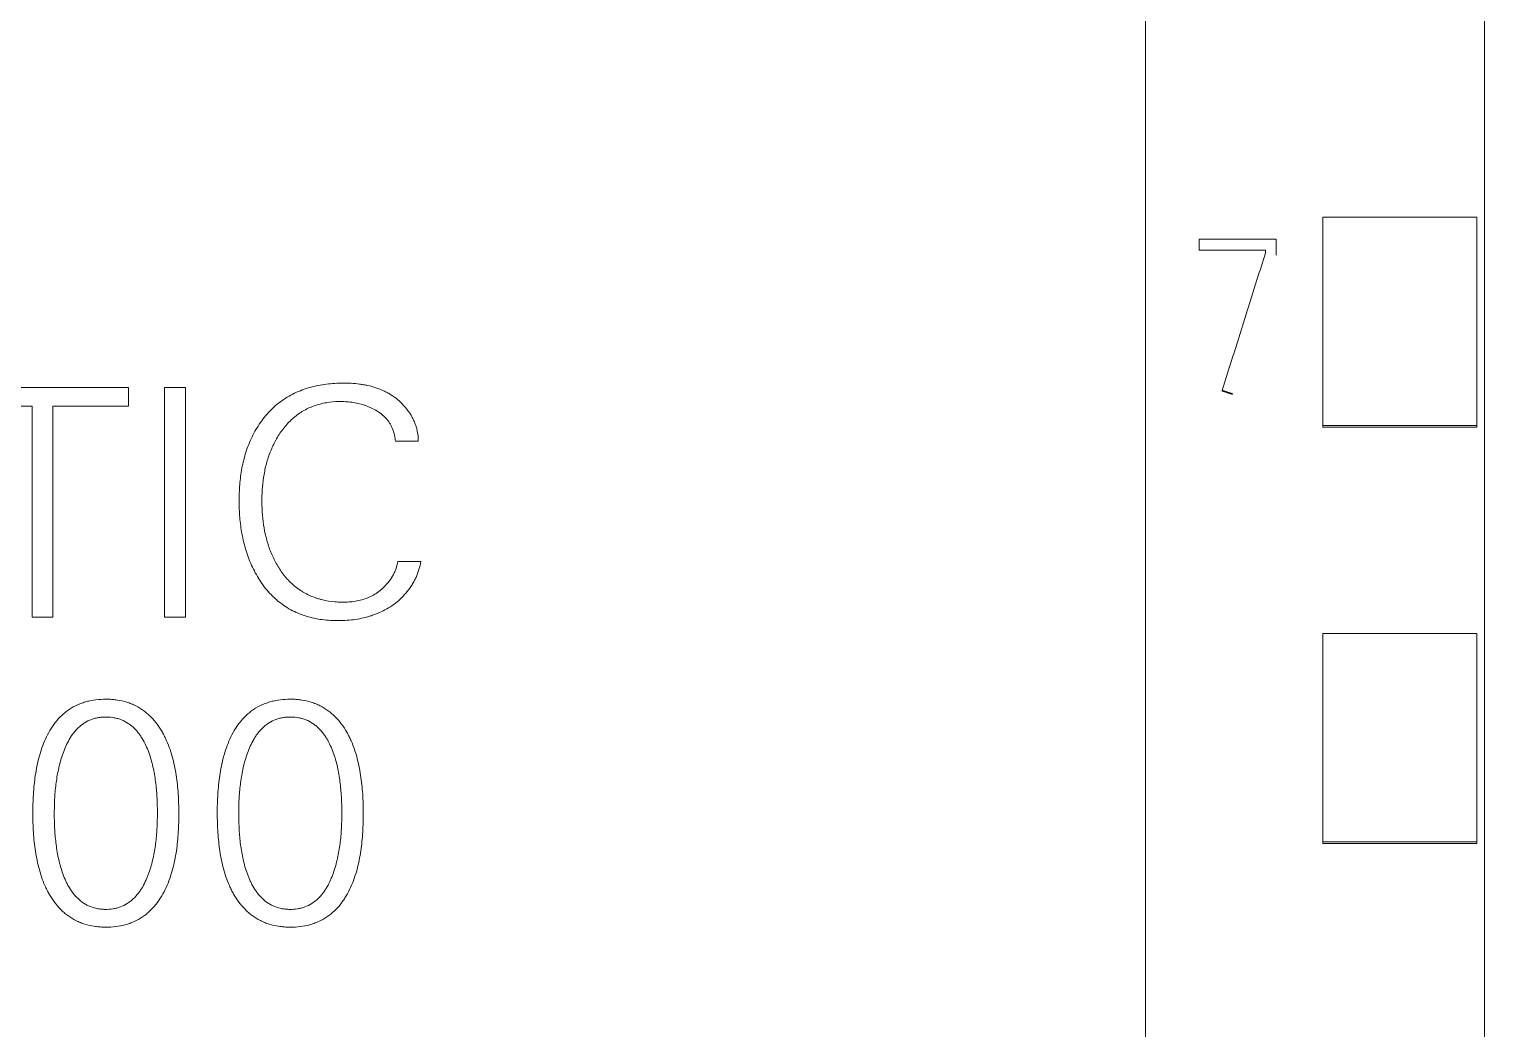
# Model space of a CAD drawing. Header units: millimetres. Extents: x 42151 to 59780, y 37376 to 44547.
# Drawn here: x 47911.75 to 47930.8, y 43253.99 to 43266.96 of the extents above; entities that cross this region are included whole.
import ezdxf

# ---------------------------------------------------------------- set-up
doc = ezdxf.new("R2010")
doc.units = ezdxf.units.MM
doc.set_wipeout_variables(frame=1)
doc.layers.add('000-PI-Oprema', color=30, linetype='Continuous', lineweight=5)
doc.layers.add('SI-ORMAR-Oprema', color=30, linetype='Continuous', lineweight=5)
doc.layers.add('004-PI-DIN Šina', color=3, linetype='Continuous')

# ---------------------------------------------------------------- blocks, each defined once
blk = doc.blocks.new('6ES7513-1AM03-0AB0')
blk.add_wipeout([(-17.4, 66.85), (17.4, 66.85), (17.4, -80.15), (-17.4, -80.15)]).dxf.layer = 'SI-ORMAR-Oprema'
at = {"layer": 'SI-ORMAR-Oprema', "linetype": 'Continuous'}
for p, q in [((17.4, 0), (17.4, 56.125)), ((4.206, 10.914), (1.975, 10.914)), ((4.206, 10.674), (4.206, 10.914)), ((4.674, 10.914), (4.674, 7.935)), ((4.945, 10.914), (4.674, 10.914)), ((4.945, 7.935), (4.945, 10.914)), ((1.975, 10.674), (2.955, 10.674)), ((2.955, 10.674), (2.955, 7.935)), ((3.226, 7.935), (3.226, 10.674)), ((3.226, 10.674), (4.206, 10.674)), ((7.67, 10.216), (7.966, 10.216)), ((8, 8.657), (7.7, 8.657)), ((2.955, 7.935), (3.226, 7.935)), ((4.674, 7.935), (4.945, 7.935))]:
    blk.add_line(p, q, dxfattribs=at)
for points, knots in [([(7.775, 10.682), (7.727, 10.736), (7.672, 10.782), (7.595, 10.83), (7.58, 10.839), (7.548, 10.856), (7.532, 10.864), (7.482, 10.887), (7.449, 10.9), (7.381, 10.923), (7.346, 10.932), (7.293, 10.944), (7.275, 10.947), (7.239, 10.953), (7.221, 10.956), (7.132, 10.968), (7.061, 10.971), (6.953, 10.971), (6.918, 10.97), (6.846, 10.965), (6.81, 10.962), (6.702, 10.949), (6.632, 10.935), (6.529, 10.906), (6.495, 10.895), (6.428, 10.87), (6.394, 10.856), (6.296, 10.809), (6.174, 10.735), (6.068, 10.639), (5.995, 10.559), (5.972, 10.531), (5.929, 10.474), (5.908, 10.445), (5.869, 10.384), (5.851, 10.354), (5.817, 10.29), (5.801, 10.257), (5.758, 10.159), (5.734, 10.092), (5.695, 9.955), (5.68, 9.885), (5.663, 9.779), (5.659, 9.743), (5.651, 9.672), (5.648, 9.636), (5.642, 9.529), (5.641, 9.458), (5.644, 9.316), (5.648, 9.246), (5.663, 9.104), (5.674, 9.034), (5.696, 8.928), (5.704, 8.893), (5.723, 8.824), (5.733, 8.79), (5.768, 8.688), (5.795, 8.622), (5.843, 8.526), (5.86, 8.494), (5.897, 8.432), (5.916, 8.402), (5.978, 8.314), (6.024, 8.259), (6.088, 8.195), (6.101, 8.183), (6.128, 8.159), (6.142, 8.147), (6.184, 8.113), (6.271, 8.05), (6.366, 8.001), (6.467, 7.962), (6.502, 7.95), (6.571, 7.93), (6.606, 7.922), (6.711, 7.902), (6.783, 7.894), (6.891, 7.89), (6.927, 7.889), (6.999, 7.891), (7.035, 7.893), (7.142, 7.903), (7.213, 7.914), (7.3, 7.936), (7.317, 7.941), (7.352, 7.951), (7.369, 7.957), (7.42, 7.975), (7.487, 8.003), (7.55, 8.037), (7.611, 8.075), (7.641, 8.095), (7.727, 8.162), (7.778, 8.212), (7.846, 8.296), (7.867, 8.325), (7.895, 8.371), (7.904, 8.387), (7.921, 8.419), (7.929, 8.435), (7.966, 8.517), (7.987, 8.586), (8, 8.657)], [0, 0, 0, 0, 0.03125, 0.03125, 0.039063, 0.039063, 0.046875, 0.046875, 0.0625, 0.0625, 0.078125, 0.078125, 0.085938, 0.085938, 0.09375, 0.09375, 0.125, 0.125, 0.140625, 0.140625, 0.15625, 0.15625, 0.1875, 0.1875, 0.203125, 0.203125, 0.21875, 0.21875, 0.25, 0.28125, 0.28125, 0.296875, 0.296875, 0.3125, 0.3125, 0.328125, 0.328125, 0.34375, 0.34375, 0.375, 0.375, 0.40625, 0.40625, 0.421875, 0.421875, 0.4375, 0.4375, 0.46875, 0.46875, 0.5, 0.5, 0.53125, 0.53125, 0.546875, 0.546875, 0.5625, 0.5625, 0.59375, 0.59375, 0.609375, 0.609375, 0.625, 0.625, 0.65625, 0.65625, 0.664063, 0.664063, 0.671875, 0.671875, 0.6875, 0.71875, 0.71875, 0.734375, 0.734375, 0.75, 0.75, 0.78125, 0.78125, 0.796875, 0.796875, 0.8125, 0.8125, 0.84375, 0.84375, 0.851563, 0.851563, 0.859375, 0.859375, 0.875, 0.890625, 0.890625, 0.90625, 0.90625, 0.9375, 0.9375, 0.953125, 0.953125, 0.960938, 0.960938, 0.96875, 0.96875, 1, 1, 1, 1]), ([(7.501, 8.307), (7.46, 8.269), (7.404, 8.23), (7.342, 8.2), (7.317, 8.188), (7.304, 8.183), (7.265, 8.169), (7.212, 8.152), (7.158, 8.142), (7.103, 8.134), (7.076, 8.132), (7.021, 8.129), (6.993, 8.129), (6.938, 8.13), (6.911, 8.132), (6.829, 8.139), (6.775, 8.147), (6.708, 8.164), (6.694, 8.167), (6.668, 8.175), (6.628, 8.187), (6.564, 8.212), (6.503, 8.242), (6.467, 8.263), (6.444, 8.278), (6.432, 8.285), (6.375, 8.325), (6.333, 8.36), (6.275, 8.418), (6.257, 8.439), (6.222, 8.481), (6.205, 8.503), (6.173, 8.548), (6.158, 8.571), (6.13, 8.618), (6.09, 8.69), (6.057, 8.765), (6.028, 8.843), (6.02, 8.869), (6.004, 8.921), (5.997, 8.948), (5.964, 9.08), (5.949, 9.188), (5.94, 9.325), (5.939, 9.352), (5.937, 9.407), (5.937, 9.434), (5.938, 9.517), (5.94, 9.571), (5.949, 9.68), (5.956, 9.734), (5.975, 9.841), (5.986, 9.894), (6.009, 9.973), (6.017, 9.999), (6.035, 10.052), (6.065, 10.129), (6.101, 10.203), (6.142, 10.274), (6.156, 10.297), (6.187, 10.343), (6.203, 10.365), (6.254, 10.43), (6.291, 10.471), (6.353, 10.526), (6.374, 10.543), (6.407, 10.568), (6.419, 10.576), (6.442, 10.592), (6.5, 10.628), (6.562, 10.657), (6.639, 10.685), (6.666, 10.693), (6.719, 10.707), (6.746, 10.713), (6.828, 10.726), (6.882, 10.731), (6.965, 10.732), (6.992, 10.731), (7.047, 10.728), (7.075, 10.726), (7.157, 10.715), (7.21, 10.703), (7.276, 10.682), (7.289, 10.678), (7.315, 10.668), (7.327, 10.662), (7.365, 10.645), (7.39, 10.633), (7.438, 10.605), (7.461, 10.59), (7.493, 10.564), (7.504, 10.555), (7.524, 10.537), (7.554, 10.507), (7.579, 10.475), (7.601, 10.439), (7.608, 10.427), (7.621, 10.403), (7.638, 10.365), (7.65, 10.326), (7.66, 10.285), (7.663, 10.271), (7.667, 10.244), (7.669, 10.23), (7.67, 10.216)], [0, 0, 0, 0, 0.03125, 0.039063, 0.039063, 0.046875, 0.046875, 0.0625, 0.078125, 0.078125, 0.09375, 0.09375, 0.109375, 0.109375, 0.125, 0.125, 0.15625, 0.15625, 0.164063, 0.164063, 0.171875, 0.1875, 0.203125, 0.210937, 0.210937, 0.21875, 0.21875, 0.25, 0.25, 0.265625, 0.265625, 0.28125, 0.28125, 0.296875, 0.296875, 0.3125, 0.34375, 0.34375, 0.359375, 0.359375, 0.375, 0.375, 0.4375, 0.4375, 0.453125, 0.453125, 0.46875, 0.46875, 0.5, 0.5, 0.53125, 0.53125, 0.5625, 0.5625, 0.578125, 0.578125, 0.59375, 0.625, 0.625, 0.640625, 0.640625, 0.65625, 0.65625, 0.6875, 0.6875, 0.703125, 0.703125, 0.710938, 0.710938, 0.71875, 0.75, 0.75, 0.765625, 0.765625, 0.78125, 0.78125, 0.8125, 0.8125, 0.828125, 0.828125, 0.84375, 0.84375, 0.875, 0.875, 0.882813, 0.882813, 0.890625, 0.890625, 0.90625, 0.90625, 0.921875, 0.921875, 0.929688, 0.929688, 0.9375, 0.953125, 0.953125, 0.960938, 0.960938, 0.96875, 0.984375, 0.984375, 0.992188, 0.992188, 1, 1, 1, 1]), ([(7.966, 10.216), (7.966, 10.26), (7.962, 10.302), (7.951, 10.355), (7.949, 10.366), (7.943, 10.387), (7.935, 10.418), (7.916, 10.468), (7.898, 10.506), (7.878, 10.544), (7.867, 10.563), (7.831, 10.617), (7.804, 10.65), (7.775, 10.682)], [0, 0, 0, 0, 0.25, 0.25, 0.3125, 0.3125, 0.375, 0.5, 0.625, 0.625, 0.75, 0.75, 1, 1, 1, 1]), ([(7.7, 8.657), (7.694, 8.623), (7.686, 8.59), (7.668, 8.542), (7.662, 8.526), (7.647, 8.495), (7.639, 8.48), (7.614, 8.435), (7.594, 8.407), (7.55, 8.354), (7.526, 8.33), (7.501, 8.307)], [0, 0, 0, 0, 0.25, 0.25, 0.375, 0.375, 0.5, 0.5, 0.75, 0.75, 1, 1, 1, 1]), ([(4.731, 4.515), (4.746, 4.554), (4.759, 4.593), (4.781, 4.672), (4.791, 4.712), (4.818, 4.832), (4.83, 4.913), (4.844, 5.035), (4.847, 5.076), (4.853, 5.159), (4.858, 5.241), (4.859, 5.323), (4.86, 5.405), (4.859, 5.446), (4.856, 5.569), (4.852, 5.651), (4.836, 5.814), (4.825, 5.895), (4.793, 6.058), (4.773, 6.138), (4.733, 6.255), (4.718, 6.293), (4.693, 6.35), (4.684, 6.369), (4.666, 6.406), (4.656, 6.424), (4.625, 6.477), (4.603, 6.512), (4.554, 6.577), (4.528, 6.609), (4.484, 6.653), (4.469, 6.667), (4.437, 6.695), (4.389, 6.733), (4.336, 6.766), (4.281, 6.794), (4.262, 6.803), (4.223, 6.818), (4.203, 6.825), (4.144, 6.844), (4.104, 6.853), (4.042, 6.862), (4.021, 6.865), (3.98, 6.868), (3.959, 6.87), (3.897, 6.871), (3.856, 6.87), (3.774, 6.862), (3.733, 6.856), (3.672, 6.842), (3.652, 6.837), (3.612, 6.824), (3.554, 6.803), (3.498, 6.776), (3.454, 6.748), (3.445, 6.743), (3.427, 6.731), (3.402, 6.713), (3.346, 6.668), (3.302, 6.623), (3.262, 6.575), (3.249, 6.559), (3.225, 6.525), (3.213, 6.508), (3.18, 6.456), (3.161, 6.419), (3.124, 6.345), (3.108, 6.307), (3.094, 6.268)], [0, 0, 0, 0, 0.03125, 0.03125, 0.0625, 0.0625, 0.125, 0.125, 0.15625, 0.15625, 0.1875, 0.21875, 0.21875, 0.25, 0.25, 0.3125, 0.3125, 0.375, 0.375, 0.4375, 0.4375, 0.46875, 0.46875, 0.484375, 0.484375, 0.5, 0.5, 0.53125, 0.53125, 0.5625, 0.5625, 0.578125, 0.578125, 0.59375, 0.625, 0.625, 0.640625, 0.640625, 0.65625, 0.65625, 0.6875, 0.6875, 0.703125, 0.703125, 0.71875, 0.71875, 0.75, 0.75, 0.78125, 0.78125, 0.796875, 0.796875, 0.8125, 0.84375, 0.84375, 0.851562, 0.851562, 0.859375, 0.875, 0.90625, 0.90625, 0.921875, 0.921875, 0.9375, 0.9375, 0.96875, 0.96875, 1, 1, 1, 1]), ([(7.124, 4.515), (7.139, 4.554), (7.151, 4.593), (7.174, 4.672), (7.184, 4.712), (7.21, 4.832), (7.223, 4.913), (7.237, 5.035), (7.24, 5.076), (7.246, 5.159), (7.25, 5.241), (7.252, 5.323), (7.253, 5.405), (7.252, 5.446), (7.249, 5.569), (7.245, 5.651), (7.229, 5.814), (7.218, 5.895), (7.186, 6.058), (7.166, 6.138), (7.126, 6.255), (7.111, 6.293), (7.086, 6.35), (7.077, 6.369), (7.058, 6.406), (7.049, 6.424), (7.018, 6.477), (6.996, 6.512), (6.947, 6.577), (6.921, 6.609), (6.877, 6.653), (6.862, 6.667), (6.83, 6.695), (6.782, 6.733), (6.729, 6.766), (6.674, 6.794), (6.654, 6.803), (6.616, 6.818), (6.596, 6.825), (6.537, 6.844), (6.497, 6.853), (6.435, 6.862), (6.414, 6.865), (6.373, 6.868), (6.352, 6.87), (6.29, 6.871), (6.249, 6.87), (6.167, 6.862), (6.126, 6.856), (6.065, 6.842), (6.045, 6.837), (6.005, 6.824), (5.946, 6.803), (5.891, 6.776), (5.846, 6.748), (5.838, 6.743), (5.82, 6.731), (5.795, 6.713), (5.738, 6.668), (5.695, 6.623), (5.655, 6.575), (5.642, 6.559), (5.618, 6.525), (5.606, 6.508), (5.573, 6.456), (5.553, 6.419), (5.517, 6.345), (5.501, 6.307), (5.486, 6.268)], [0, 0, 0, 0, 0.03125, 0.03125, 0.0625, 0.0625, 0.125, 0.125, 0.15625, 0.15625, 0.1875, 0.21875, 0.21875, 0.25, 0.25, 0.3125, 0.3125, 0.375, 0.375, 0.4375, 0.4375, 0.46875, 0.46875, 0.484375, 0.484375, 0.5, 0.5, 0.53125, 0.53125, 0.5625, 0.5625, 0.578125, 0.578125, 0.59375, 0.625, 0.625, 0.640625, 0.640625, 0.65625, 0.65625, 0.6875, 0.6875, 0.703125, 0.703125, 0.71875, 0.71875, 0.75, 0.75, 0.78125, 0.78125, 0.796875, 0.796875, 0.8125, 0.84375, 0.84375, 0.851562, 0.851562, 0.859375, 0.875, 0.90625, 0.90625, 0.921875, 0.921875, 0.9375, 0.9375, 0.96875, 0.96875, 1, 1, 1, 1]), ([(3.347, 4.627), (3.326, 4.689), (3.309, 4.753), (3.282, 4.88), (3.272, 4.944), (3.257, 5.073), (3.251, 5.138), (3.245, 5.269), (3.243, 5.334), (3.244, 5.465), (3.246, 5.53), (3.253, 5.66), (3.259, 5.725), (3.276, 5.854), (3.288, 5.918), (3.309, 6.014), (3.318, 6.046), (3.336, 6.109), (3.346, 6.14), (3.368, 6.202), (3.38, 6.232), (3.407, 6.292), (3.422, 6.321), (3.447, 6.364), (3.455, 6.378), (3.474, 6.406), (3.483, 6.419), (3.513, 6.458), (3.535, 6.482), (3.572, 6.516), (3.585, 6.527), (3.611, 6.547), (3.651, 6.575), (3.695, 6.597), (3.734, 6.611), (3.742, 6.614), (3.758, 6.618), (3.782, 6.625), (3.822, 6.633), (3.855, 6.637), (3.888, 6.639), (3.905, 6.639), (3.955, 6.639), (3.987, 6.636), (4.036, 6.627), (4.052, 6.623), (4.084, 6.614), (4.1, 6.608), (4.146, 6.59), (4.189, 6.567), (4.229, 6.538), (4.255, 6.517), (4.268, 6.506), (4.303, 6.472), (4.324, 6.447), (4.354, 6.407), (4.363, 6.394), (4.381, 6.366), (4.39, 6.352), (4.414, 6.308), (4.429, 6.279), (4.455, 6.219), (4.467, 6.188), (4.478, 6.157)], [0, 0, 0, 0, 0.0625, 0.0625, 0.125, 0.125, 0.1875, 0.1875, 0.25, 0.25, 0.3125, 0.3125, 0.375, 0.375, 0.4375, 0.4375, 0.46875, 0.46875, 0.5, 0.5, 0.53125, 0.53125, 0.5625, 0.5625, 0.578125, 0.578125, 0.59375, 0.59375, 0.625, 0.625, 0.640625, 0.640625, 0.65625, 0.6875, 0.6875, 0.695313, 0.695313, 0.703125, 0.71875, 0.734375, 0.734375, 0.75, 0.75, 0.78125, 0.78125, 0.796875, 0.796875, 0.8125, 0.8125, 0.84375, 0.859375, 0.859375, 0.875, 0.875, 0.90625, 0.90625, 0.921875, 0.921875, 0.9375, 0.9375, 0.96875, 0.96875, 1, 1, 1, 1]), ([(5.74, 4.627), (5.718, 4.689), (5.702, 4.753), (5.675, 4.88), (5.665, 4.944), (5.649, 5.073), (5.644, 5.138), (5.638, 5.269), (5.636, 5.334), (5.637, 5.465), (5.638, 5.53), (5.646, 5.66), (5.652, 5.725), (5.669, 5.854), (5.68, 5.918), (5.702, 6.014), (5.71, 6.046), (5.729, 6.109), (5.739, 6.14), (5.761, 6.202), (5.773, 6.232), (5.8, 6.292), (5.814, 6.321), (5.839, 6.364), (5.848, 6.378), (5.867, 6.406), (5.876, 6.419), (5.906, 6.458), (5.928, 6.482), (5.965, 6.516), (5.977, 6.527), (6.004, 6.547), (6.044, 6.575), (6.088, 6.597), (6.127, 6.611), (6.135, 6.614), (6.151, 6.618), (6.175, 6.625), (6.215, 6.633), (6.248, 6.637), (6.281, 6.639), (6.298, 6.639), (6.348, 6.639), (6.38, 6.636), (6.429, 6.627), (6.445, 6.623), (6.477, 6.614), (6.493, 6.608), (6.539, 6.59), (6.582, 6.567), (6.622, 6.538), (6.648, 6.517), (6.66, 6.506), (6.696, 6.472), (6.717, 6.447), (6.747, 6.407), (6.756, 6.394), (6.774, 6.366), (6.783, 6.352), (6.807, 6.308), (6.821, 6.279), (6.848, 6.219), (6.86, 6.188), (6.87, 6.157)], [0, 0, 0, 0, 0.0625, 0.0625, 0.125, 0.125, 0.1875, 0.1875, 0.25, 0.25, 0.3125, 0.3125, 0.375, 0.375, 0.4375, 0.4375, 0.46875, 0.46875, 0.5, 0.5, 0.53125, 0.53125, 0.5625, 0.5625, 0.578125, 0.578125, 0.59375, 0.59375, 0.625, 0.625, 0.640625, 0.640625, 0.65625, 0.6875, 0.6875, 0.695313, 0.695313, 0.703125, 0.71875, 0.734375, 0.734375, 0.75, 0.75, 0.78125, 0.78125, 0.796875, 0.796875, 0.8125, 0.8125, 0.84375, 0.859375, 0.859375, 0.875, 0.875, 0.90625, 0.90625, 0.921875, 0.921875, 0.9375, 0.9375, 0.96875, 0.96875, 1, 1, 1, 1]), ([(3.094, 6.268), (3.079, 6.229), (3.066, 6.19), (3.043, 6.111), (3.033, 6.071), (3.007, 5.951), (2.995, 5.87), (2.976, 5.707), (2.971, 5.625), (2.966, 5.501), (2.965, 5.46), (2.965, 5.378), (2.965, 5.337), (2.968, 5.214), (2.972, 5.133), (2.988, 4.969), (2.999, 4.888), (3.023, 4.766), (3.032, 4.725), (3.052, 4.646), (3.064, 4.606), (3.091, 4.528), (3.105, 4.49), (3.13, 4.433), (3.139, 4.414), (3.158, 4.377), (3.168, 4.359), (3.198, 4.305), (3.221, 4.271), (3.269, 4.206), (3.296, 4.174), (3.34, 4.13), (3.355, 4.115), (3.386, 4.088), (3.435, 4.05), (3.488, 4.017), (3.543, 3.989), (3.562, 3.98), (3.601, 3.965), (3.621, 3.958), (3.68, 3.94), (3.72, 3.93), (3.782, 3.921), (3.803, 3.919), (3.844, 3.915), (3.865, 3.914), (3.927, 3.912), (3.968, 3.914), (4.05, 3.921), (4.091, 3.927), (4.152, 3.941), (4.172, 3.947), (4.212, 3.959), (4.27, 3.98), (4.326, 4.008), (4.37, 4.035), (4.379, 4.041), (4.397, 4.052), (4.422, 4.07), (4.478, 4.116), (4.522, 4.16), (4.562, 4.208), (4.575, 4.225), (4.599, 4.258), (4.611, 4.276), (4.644, 4.328), (4.664, 4.364), (4.7, 4.438), (4.716, 4.476), (4.731, 4.515)], [0, 0, 0, 0, 0.03125, 0.03125, 0.0625, 0.0625, 0.125, 0.125, 0.1875, 0.1875, 0.21875, 0.21875, 0.25, 0.25, 0.3125, 0.3125, 0.375, 0.375, 0.40625, 0.40625, 0.4375, 0.4375, 0.46875, 0.46875, 0.484375, 0.484375, 0.5, 0.5, 0.53125, 0.53125, 0.5625, 0.5625, 0.578125, 0.578125, 0.59375, 0.625, 0.625, 0.640625, 0.640625, 0.65625, 0.65625, 0.6875, 0.6875, 0.703125, 0.703125, 0.71875, 0.71875, 0.75, 0.75, 0.78125, 0.78125, 0.796875, 0.796875, 0.8125, 0.84375, 0.84375, 0.851562, 0.851562, 0.859375, 0.875, 0.90625, 0.90625, 0.921875, 0.921875, 0.9375, 0.9375, 0.96875, 0.96875, 1, 1, 1, 1]), ([(4.478, 6.157), (4.499, 6.094), (4.516, 6.031), (4.542, 5.904), (4.553, 5.84), (4.568, 5.711), (4.573, 5.646), (4.58, 5.516), (4.581, 5.45), (4.581, 5.32), (4.579, 5.255), (4.572, 5.126), (4.566, 5.061), (4.55, 4.933), (4.539, 4.87), (4.511, 4.743), (4.493, 4.68), (4.466, 4.602), (4.46, 4.587), (4.448, 4.556), (4.442, 4.541), (4.421, 4.496), (4.407, 4.466), (4.382, 4.423), (4.373, 4.409), (4.355, 4.382), (4.345, 4.368), (4.315, 4.328), (4.293, 4.304), (4.257, 4.27), (4.244, 4.259), (4.218, 4.239), (4.205, 4.229), (4.162, 4.202), (4.118, 4.181), (4.071, 4.166), (4.046, 4.159), (4.038, 4.158), (4.022, 4.154), (4.014, 4.153), (3.973, 4.146), (3.94, 4.144), (3.89, 4.144), (3.873, 4.145), (3.84, 4.148), (3.824, 4.15), (3.775, 4.159), (3.743, 4.168), (3.697, 4.186), (3.682, 4.193), (3.652, 4.208), (3.609, 4.233), (3.571, 4.264), (3.535, 4.299), (3.523, 4.311), (3.501, 4.336), (3.491, 4.349), (3.462, 4.389), (3.444, 4.416), (3.419, 4.459), (3.411, 4.474), (3.397, 4.504), (3.39, 4.519), (3.37, 4.565), (3.358, 4.595), (3.347, 4.627)], [0, 0, 0, 0, 0.0625, 0.0625, 0.125, 0.125, 0.1875, 0.1875, 0.25, 0.25, 0.3125, 0.3125, 0.375, 0.375, 0.4375, 0.4375, 0.5, 0.5, 0.515625, 0.515625, 0.53125, 0.53125, 0.5625, 0.5625, 0.578125, 0.578125, 0.59375, 0.59375, 0.625, 0.625, 0.640625, 0.640625, 0.65625, 0.65625, 0.6875, 0.703125, 0.703125, 0.710937, 0.710937, 0.71875, 0.71875, 0.75, 0.75, 0.765625, 0.765625, 0.78125, 0.78125, 0.8125, 0.8125, 0.828125, 0.828125, 0.84375, 0.875, 0.875, 0.890625, 0.890625, 0.90625, 0.90625, 0.9375, 0.9375, 0.953125, 0.953125, 0.96875, 0.96875, 1, 1, 1, 1]), ([(5.486, 6.268), (5.472, 6.229), (5.459, 6.19), (5.436, 6.111), (5.426, 6.071), (5.4, 5.951), (5.388, 5.87), (5.369, 5.707), (5.364, 5.625), (5.359, 5.501), (5.358, 5.46), (5.358, 5.378), (5.358, 5.337), (5.361, 5.214), (5.365, 5.133), (5.381, 4.969), (5.392, 4.888), (5.415, 4.766), (5.424, 4.725), (5.445, 4.646), (5.457, 4.606), (5.483, 4.528), (5.498, 4.49), (5.523, 4.433), (5.532, 4.414), (5.551, 4.377), (5.56, 4.359), (5.591, 4.305), (5.613, 4.271), (5.662, 4.206), (5.689, 4.174), (5.733, 4.13), (5.748, 4.115), (5.779, 4.088), (5.828, 4.05), (5.88, 4.017), (5.936, 3.989), (5.955, 3.98), (5.994, 3.965), (6.013, 3.958), (6.073, 3.94), (6.113, 3.93), (6.175, 3.921), (6.195, 3.919), (6.237, 3.915), (6.258, 3.914), (6.32, 3.912), (6.361, 3.914), (6.443, 3.921), (6.484, 3.927), (6.545, 3.941), (6.565, 3.947), (6.605, 3.959), (6.663, 3.98), (6.719, 4.008), (6.763, 4.035), (6.772, 4.041), (6.789, 4.052), (6.815, 4.07), (6.871, 4.116), (6.915, 4.16), (6.955, 4.208), (6.968, 4.225), (6.992, 4.258), (7.004, 4.276), (7.037, 4.328), (7.057, 4.364), (7.093, 4.438), (7.109, 4.476), (7.124, 4.515)], [0, 0, 0, 0, 0.03125, 0.03125, 0.0625, 0.0625, 0.125, 0.125, 0.1875, 0.1875, 0.21875, 0.21875, 0.25, 0.25, 0.3125, 0.3125, 0.375, 0.375, 0.40625, 0.40625, 0.4375, 0.4375, 0.46875, 0.46875, 0.484375, 0.484375, 0.5, 0.5, 0.53125, 0.53125, 0.5625, 0.5625, 0.578125, 0.578125, 0.59375, 0.625, 0.625, 0.640625, 0.640625, 0.65625, 0.65625, 0.6875, 0.6875, 0.703125, 0.703125, 0.71875, 0.71875, 0.75, 0.75, 0.78125, 0.78125, 0.796875, 0.796875, 0.8125, 0.84375, 0.84375, 0.851563, 0.851563, 0.859375, 0.875, 0.90625, 0.90625, 0.921875, 0.921875, 0.9375, 0.9375, 0.96875, 0.96875, 1, 1, 1, 1]), ([(6.87, 6.157), (6.892, 6.094), (6.909, 6.031), (6.935, 5.904), (6.945, 5.84), (6.961, 5.711), (6.966, 5.646), (6.973, 5.516), (6.974, 5.45), (6.974, 5.32), (6.972, 5.255), (6.965, 5.126), (6.959, 5.061), (6.942, 4.933), (6.932, 4.87), (6.904, 4.743), (6.886, 4.68), (6.859, 4.602), (6.853, 4.587), (6.841, 4.556), (6.834, 4.541), (6.814, 4.496), (6.799, 4.466), (6.775, 4.423), (6.766, 4.409), (6.748, 4.382), (6.738, 4.368), (6.708, 4.328), (6.686, 4.304), (6.65, 4.27), (6.637, 4.259), (6.611, 4.239), (6.597, 4.229), (6.555, 4.202), (6.511, 4.181), (6.464, 4.166), (6.439, 4.159), (6.431, 4.158), (6.415, 4.154), (6.407, 4.153), (6.366, 4.146), (6.333, 4.144), (6.283, 4.144), (6.266, 4.145), (6.233, 4.148), (6.216, 4.15), (6.168, 4.159), (6.136, 4.168), (6.09, 4.186), (6.074, 4.193), (6.045, 4.208), (6.002, 4.233), (5.964, 4.264), (5.928, 4.299), (5.916, 4.311), (5.894, 4.336), (5.884, 4.349), (5.854, 4.389), (5.837, 4.416), (5.812, 4.459), (5.804, 4.474), (5.79, 4.504), (5.783, 4.519), (5.763, 4.565), (5.751, 4.595), (5.74, 4.627)], [0, 0, 0, 0, 0.0625, 0.0625, 0.125, 0.125, 0.1875, 0.1875, 0.25, 0.25, 0.3125, 0.3125, 0.375, 0.375, 0.4375, 0.4375, 0.5, 0.5, 0.515625, 0.515625, 0.53125, 0.53125, 0.5625, 0.5625, 0.578125, 0.578125, 0.59375, 0.59375, 0.625, 0.625, 0.640625, 0.640625, 0.65625, 0.65625, 0.6875, 0.703125, 0.703125, 0.710937, 0.710937, 0.71875, 0.71875, 0.75, 0.75, 0.765625, 0.765625, 0.78125, 0.78125, 0.8125, 0.8125, 0.828125, 0.828125, 0.84375, 0.875, 0.875, 0.890625, 0.890625, 0.90625, 0.90625, 0.9375, 0.9375, 0.953125, 0.953125, 0.96875, 0.96875, 1, 1, 1, 1])]:
    blk.add_open_spline(points, degree=3, knots=knots, dxfattribs=at)
blk = doc.blocks.new('6ES7521-1BL00-0AB0')
at = {"layer": 'SI-ORMAR-Oprema'}
for p, q in [((-26.375, 40.02), (-26.375, 15.837)), ((-29.725, 38.929), (-29.725, 16.929)), ((-20.125, 15.837), (-20.125, 18.579)), ((-29.725, 16.929), (-29.725, 16.446)), ((-26.375, 16.929), (-29.725, 16.929)), ((-18.125, 16.929), (-20.125, 16.929)), ((-18.125, 16.8), (-18.125, 16.329)), ((-26.375, 16.446), (-29.725, 16.446)), ((-29.725, 16.446), (-29.725, 15.837)), ((-18.125, 16.446), (-20.125, 16.446)), ((-18.125, 16.329), (-18.125, -1.738)), ((-26.375, 15.837), (-29.725, 15.837)), ((-29.725, 15.837), (-29.725, 0.893)), ((-18.125, 15.837), (-20.125, 15.837))]:
    blk.add_line(p, q, dxfattribs=at)
blk.add_open_spline([(-18.125, 16.929), (-18.125, 16.929), (-18.125, 16.919), (-18.125, 16.876), (-18.125, 16.828), (-18.125, 16.8)], degree=3, dxfattribs=at)
blk.add_wipeout([(-17.4, 69.029), (17.4, 69.029), (17.4, -77.971), (-17.4, -77.971)]).dxf.layer = 'SI-ORMAR-Oprema'
blk.add_wipeout([(-17.4, 69.029), (17.4, 69.029), (17.4, -77.971), (-17.4, -77.971)]).dxf.layer = 'SI-ORMAR-Oprema'
for p, q in [((-17.4, 56.709), (-17.4, -56.709)), ((-13, 54.429), (-13, -54.387)), ((-17.4, 16.929), (-18.125, 16.929)), ((-17.4, 16.8), (-18.125, 16.8)), ((-17.4, 16.329), (-18.125, 16.329)), ((-15.1, 12.601), (-15.1, 15.303)), ((-13.1, 15.303), (-15.1, 15.303)), ((-13.1, 12.601), (-13.1, 15.303)), ((-16.702, 14.875), (-16.702, 15.016)), ((-16.702, 15.016), (-15.703, 15.016)), ((-16.702, 14.875), (-16.702, 14.869)), ((-15.842, 14.875), (-16.702, 14.875)), ((-15.842, 14.836), (-15.842, 14.875)), ((-15.703, 15.016), (-15.703, 14.814)), ((-15.703, 14.814), (-15.703, 14.808)), ((-16.405, 13.055), (-16.405, 13.049)), ((-16.272, 13.011), (-16.272, 13.005)), ((-15.1, 12.578), (-15.1, 12.601)), ((-13.1, 12.601), (-15.1, 12.601)), ((-13.1, 12.578), (-15.1, 12.578)), ((-13.1, 12.578), (-13.1, 12.601)), ((-15.1, 7.199), (-15.1, 9.901)), ((-13.1, 9.901), (-15.1, 9.901)), ((-13.1, 7.199), (-13.1, 9.901)), ((-15.1, 7.178), (-15.1, 7.199)), ((-13.1, 7.199), (-15.1, 7.199)), ((-13.1, 7.178), (-15.1, 7.178)), ((-13.1, 7.178), (-13.1, 7.199))]:
    blk.add_line(p, q, dxfattribs=at)
blk.add_open_spline([(-16.405, 13.055), (-16.358, 13.204), (-16.311, 13.352), (-16.241, 13.575), (-16.218, 13.649), (-16.172, 13.798), (-16.148, 13.872), (-16.113, 13.983), (-16.101, 14.02), (-16.078, 14.095), (-16.066, 14.132), (-16.031, 14.243), (-16.008, 14.317), (-15.961, 14.466), (-15.938, 14.54), (-15.902, 14.651), (-15.891, 14.688), (-15.873, 14.744), (-15.867, 14.763), (-15.858, 14.79), (-15.855, 14.8), (-15.849, 14.818), (-15.845, 14.827), (-15.842, 14.836)], degree=3, knots=[0, 0, 0, 0, 0.25, 0.25, 0.375, 0.375, 0.5, 0.5, 0.5625, 0.5625, 0.625, 0.625, 0.75, 0.75, 0.875, 0.875, 0.9375, 0.9375, 0.96875, 0.96875, 0.984375, 0.984375, 1, 1, 1, 1], dxfattribs=at)
for points, weights in [([(-16.272, 13.011), (-16.338, 13.033), (-16.405, 13.055)], [0.50000090382, 0.49999909618, 0.50000090382]), ([(-16.405, 13.049), (-16.338, 13.027), (-16.272, 13.005)], [0.500000438463, 0.499999561537, 0.500000438463])]:
    blk.add_rational_spline(points, weights, degree=2, dxfattribs=at)
blk = doc.blocks.new('*U117')
at = {"layer": '004-PI-DIN Šina'}
for p, q in [((-148.3, 17.7), (-214.3, 17.7)), ((-185.126, 12.365), (-186.513, 12.365)), ((-186.513, 12.365), (-186.513, 8.529)), ((-184.106, 10.039), (-185.126, 12.365)), ((-183.168, 12.365), (-184.106, 10.039)), ((-181.78, 12.365), (-183.168, 12.365)), ((-181.78, 8.529), (-181.78, 12.365)), ((-180.883, 12.365), (-180.883, 8.529)), ((-178.027, 12.365), (-180.883, 12.365)), ((-178.027, 11.671), (-178.027, 12.365)), ((-177.333, 12.365), (-177.333, 8.529)), ((-176.068, 12.365), (-177.333, 12.365)), ((-174.722, 9.998), (-176.068, 12.365)), ((-173.906, 12.365), (-174.722, 12.365)), ((-174.722, 12.365), (-174.722, 9.998)), ((-173.906, 8.529), (-173.906, 12.365)), ((-170.56, 11.589), (-170.56, 12.324)), ((-179.74, 10.773), (-179.74, 11.671)), ((-179.74, 11.671), (-178.027, 11.671)), ((-185.738, 8.529), (-185.738, 10.977)), ((-185.738, 10.977), (-184.677, 8.489)), ((-183.984, 8.489), (-182.882, 11.018)), ((-182.882, 11.018), (-182.882, 8.529)), ((-176.558, 8.529), (-176.558, 10.977)), ((-176.558, 10.977), (-175.171, 8.529)), ((-178.231, 10.773), (-179.74, 10.773)), ((-178.231, 10.161), (-178.231, 10.773)), ((-179.74, 9.223), (-179.74, 10.161)), ((-179.74, 10.161), (-178.231, 10.161)), ((-173.253, 9.345), (-173.253, 8.611)), ((-177.986, 9.223), (-179.74, 9.223)), ((-177.986, 8.529), (-177.986, 9.223)), ((-186.513, 8.529), (-185.738, 8.529)), ((-184.677, 8.489), (-183.984, 8.489)), ((-182.882, 8.529), (-181.78, 8.529)), ((-180.883, 8.529), (-177.986, 8.529)), ((-177.333, 8.529), (-176.558, 8.529)), ((-175.171, 8.529), (-173.906, 8.529))]:
    blk.add_line(p, q, dxfattribs=at)
for points, knots in [([(-170.56, 12.324), (-170.716, 12.35), (-170.993, 12.399), (-171.361, 12.447), (-171.712, 12.47), (-172.066, 12.443), (-172.439, 12.356), (-172.781, 12.2), (-173.074, 11.967), (-173.267, 11.631), (-173.319, 11.264), (-173.265, 10.903), (-173.083, 10.587), (-172.843, 10.371), (-172.565, 10.216), (-172.252, 10.071), (-171.906, 9.932), (-171.605, 9.795), (-171.418, 9.668), (-171.337, 9.512), (-171.39, 9.367), (-171.527, 9.27), (-171.696, 9.214), (-171.879, 9.177), (-172.059, 9.156), (-172.296, 9.147), (-172.587, 9.165), (-172.925, 9.23), (-173.145, 9.303), (-173.253, 9.345)], [0, 0, 0, 0, 0.057583, 0.102541, 0.134994, 0.185598, 0.231448, 0.274046, 0.321533, 0.365446, 0.411849, 0.454176, 0.496026, 0.542215, 0.569844, 0.611753, 0.668087, 0.705885, 0.732039, 0.749567, 0.764924, 0.783472, 0.80902, 0.829572, 0.851491, 0.87493, 0.915975, 0.95744, 1, 1, 1, 1]), ([(-173.253, 8.611), (-173.119, 8.573), (-172.855, 8.507), (-172.467, 8.446), (-172.064, 8.424), (-171.656, 8.45), (-171.252, 8.535), (-170.877, 8.687), (-170.549, 8.919), (-170.329, 9.269), (-170.273, 9.655), (-170.325, 10.028), (-170.502, 10.353), (-170.737, 10.575), (-171.011, 10.732), (-171.319, 10.881), (-171.66, 11.026), (-171.957, 11.166), (-172.144, 11.3), (-172.229, 11.479), (-172.139, 11.679), (-171.88, 11.771), (-171.577, 11.791), (-171.236, 11.769), (-170.899, 11.703), (-170.675, 11.631), (-170.56, 11.589)], [0, 0, 0, 0, 0.051177, 0.098821, 0.143351, 0.197996, 0.24762, 0.293548, 0.344848, 0.391383, 0.440309, 0.484046, 0.526614, 0.57274, 0.600034, 0.641579, 0.697513, 0.73523, 0.761625, 0.77983, 0.802755, 0.831617, 0.874986, 0.914128, 0.955604, 1, 1, 1, 1])]:
    blk.add_open_spline(points, degree=3, knots=knots, dxfattribs=at)

msp = doc.modelspace()

# ---------------------------------------------------------------- block references
at = {"layer": '000-PI-Oprema'}
msp.add_blockref('*U117', (48098.326, 43246.632), dxfattribs=at)

# ---------------------------------------------------------------- next in the draw order: block references
at = {"layer": '000-PI-Oprema', "ltscale": 0.25}
msp.add_blockref('6ES7521-1BL00-0AB0', (47943.627, 43249.218), dxfattribs=at)

# ---------------------------------------------------------------- next in the draw order: block references
msp.add_blockref('6ES7513-1AM03-0AB0', (47908.827, 43251.397), dxfattribs=at)

doc.saveas('drawing.dxf')
